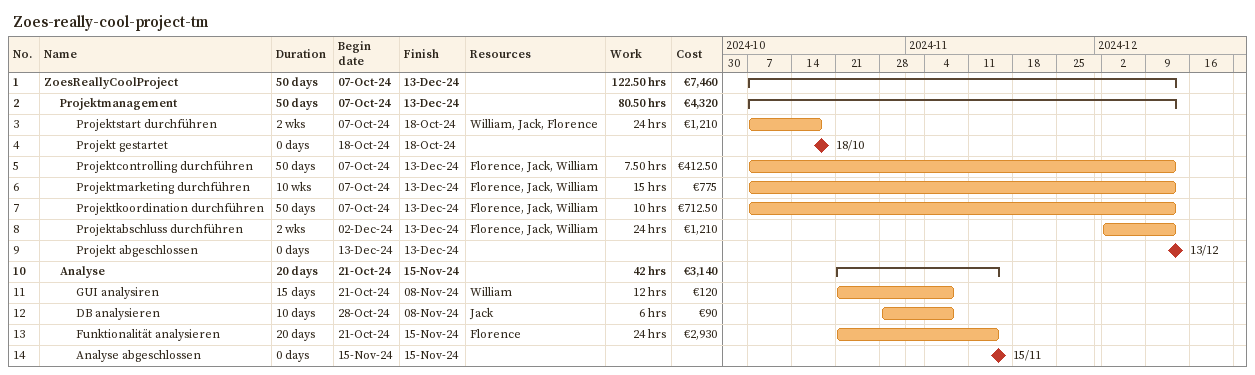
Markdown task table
Zoes-really-cool-project-tm

| ID | Level | Task | Duration | Start | Finish | Resources | Work (h) | Cost (€) |
|---|---|---|---|---|---|---|---|---|
| 1 | 1 | **ZoesReallyCoolProject** | 50d | 2024-10-07 | 2024-12-13 |  | 122.50 | 7460 |
| 2 | 2 | **Projektmanagement** | 50d | 2024-10-07 | 2024-12-13 |  | 80.50 | 4320 |
| 3 | 3 | Projektstart durchführen | 2w | 2024-10-07 | 2024-10-18 | William, Jack, Florence | 24 | 1210 |
| 4 | 3 | Projekt gestartet | 0d | 2024-10-18 | 2024-10-18 |  |  |  |
| 5 | 3 | Projektcontrolling durchführen | 50d | 2024-10-07 | 2024-12-13 | Florence, Jack, William | 7.50 | 412.50 |
| 6 | 3 | Projektmarketing durchführen | 10w | 2024-10-07 | 2024-12-13 | Florence, Jack, William | 15 | 775 |
| 7 | 3 | Projektkoordination durchführen | 50d | 2024-10-07 | 2024-12-13 | Florence, Jack, William | 10 | 712.50 |
| 8 | 3 | Projektabschluss durchführen | 2w | 2024-12-02 | 2024-12-13 | Florence, Jack, William | 24 | 1210 |
| 9 | 3 | Projekt abgeschlossen | 0d | 2024-12-13 | 2024-12-13 |  |  |  |
| 10 | 2 | **Analyse** | 20d | 2024-10-21 | 2024-11-15 |  | 42 | 3140 |
| 11 | 3 | GUI analysiren | 15d | 2024-10-21 | 2024-11-08 | William | 12 | 120 |
| 12 | 3 | DB analysieren | 10d | 2024-10-28 | 2024-11-08 | Jack | 6 | 90 |
| 13 | 3 | Funktionalität analysieren | 20d | 2024-10-21 | 2024-11-15 | Florence | 24 | 2930 |
| 14 | 3 | Analyse abgeschlossen | 0d | 2024-11-15 | 2024-11-15 |  |  |  |
